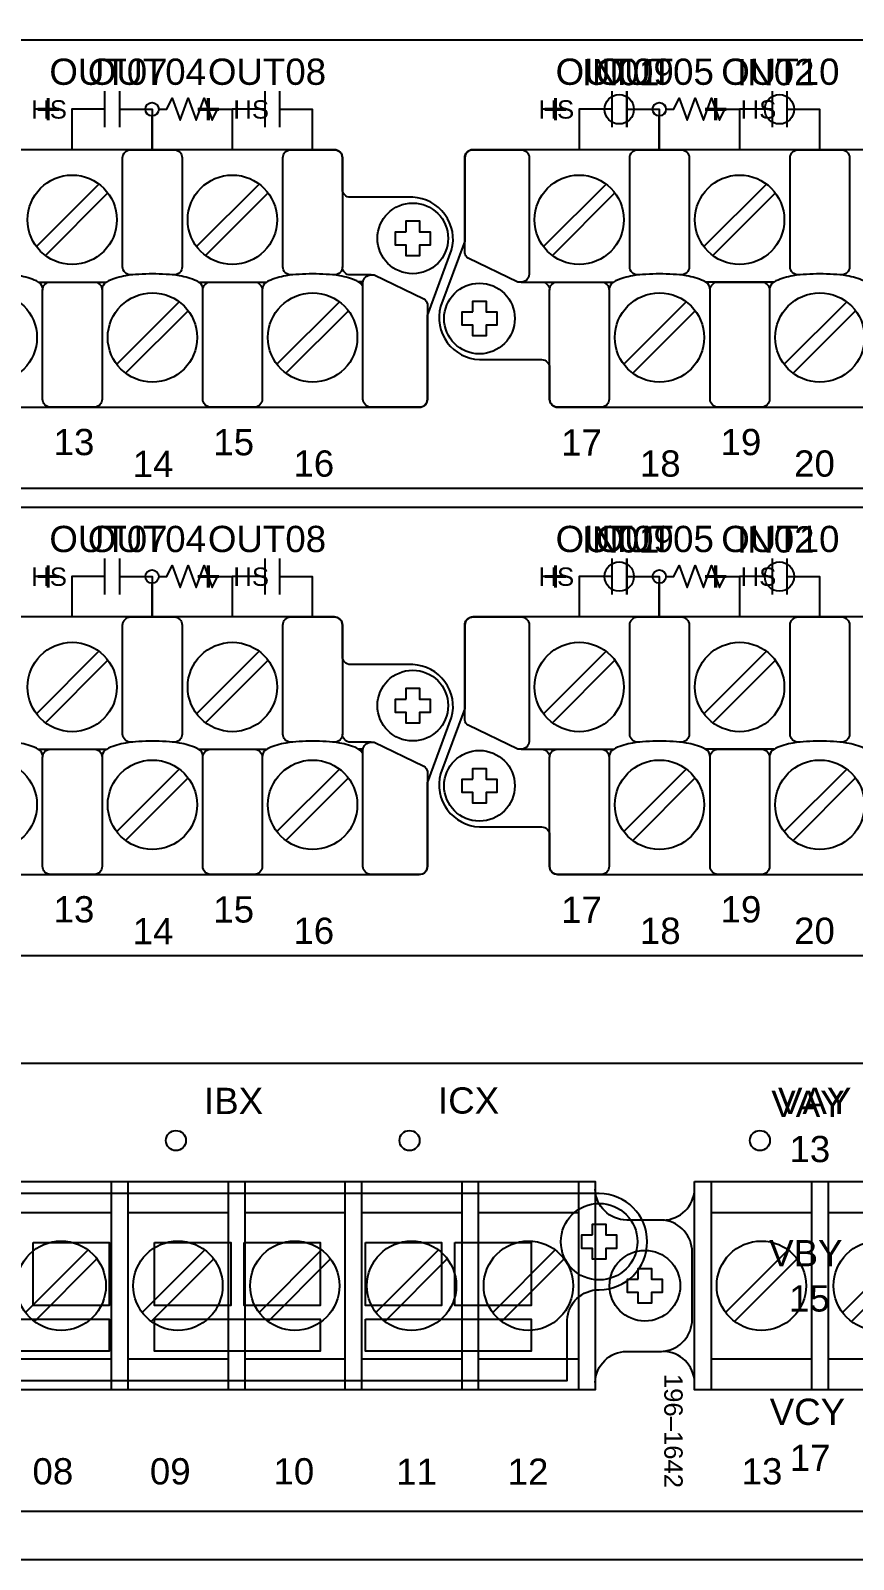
# Model space of a CAD drawing. Extents: x 1 to 47, y 1 to 34.6.
# Drawn here: x 31.32 to 34.4, y 5.1 to 10.82 of the extents above; entities that cross this region are included whole.
import ezdxf

# ---------------------------------------------------------------- set-up
doc = ezdxf.new("R2010")
doc.units = 0
doc.header["$MEASUREMENT"] = 0
for name, color, linetype in [('10_0______DWG_', 7, 'CONTINUOUS'), ('2_1__X__SCREW_TERMINAL_BLO', 7, 'CONTINUOUS'), ('2_2__2__CONNECTORIZED', 7, 'CONTINUOUS'), ('9_1__2___8__OPTOISOLATED_I', 7, 'CONTINUOUS'), ('9_2__7___8__OPTOISOLATED_I', 7, 'CONTINUOUS'), ('9_3__C___18__COMMON____6__', 7, 'CONTINUOUS'), ('9_4__D___18__COMMON____6__', 7, 'CONTINUOUS'), ('9_5__E___8__OPTOISOLATED_I', 7, 'CONTINUOUS'), ('9_6__4___18__COMMON____6__', 7, 'CONTINUOUS'), ('9_7__8___8__OPTOISOLATED_I', 7, 'CONTINUOUS')]:
    doc.layers.add(name, color=color, linetype=linetype)
doc.styles.add('ARIAL', font='arial.ttf')

msp = doc.modelspace()

# ---------------------------------------------------------------- linework, layer by layer
at = {"layer": '10_0______DWG_'}
for points in [[(44.25, 5.1847), (44.25, 14.8147, 0.414214), (44.16, 14.9047), (27.09, 14.9047, 0.414214), (27, 14.8147), (27, 5.1847, 0.381966), (27.08, 5.0953), (44.17, 5.0953, 0.381966)], [(27.2942, 10.7863), (43.9545, 10.7863, -0.468367), (44.0044, 10.7263), (44.0044, 9.1563, -0.414132), (43.9545, 9.1063), (27.2942, 9.1063, -0.414214), (27.2442, 9.1563), (27.2442, 10.7363, -0.414287)], [(27.7625, 9.5588), (27.7625, 9.4408, 0.414213), (27.7925, 9.4108), (32.7743, 9.4108, 0.414214), (32.8043, 9.4408), (32.8043, 9.7538), (32.8952, 9.9986, 0.480048), (32.7502, 10.1968), (32.516, 10.1968, -0.414214), (32.486, 10.2268), (32.486, 10.3449, 0.414212), (32.456, 10.3749), (32.456, 10.375), (27.4749, 10.375, 0.414215), (27.4449, 10.345), (27.445, 10.0321), (27.3541, 9.7874, 0.47859), (27.4991, 9.5888), (27.7325, 9.5888, -0.414214)], [(33.2624, 9.5588), (33.2624, 9.4408, 0.414213), (33.2924, 9.4108), (38.2743, 9.4108, 0.414214), (38.3043, 9.4408), (38.3043, 9.7538), (38.3952, 9.9986, 0.480048), (38.2501, 10.1968), (38.0159, 10.1968, -0.414214), (37.9859, 10.2268), (37.9859, 10.3449, 0.414212), (37.9559, 10.3749), (37.9559, 10.375), (32.9749, 10.375, 0.414215), (32.9449, 10.345), (32.945, 10.0321), (32.854, 9.7874, 0.47859), (32.9991, 9.5888), (33.2324, 9.5888, -0.414214)], [(32.9715, 10.3748), (33.1559, 10.375, -0.414214), (33.1859, 10.345), (33.1859, 9.9079, -0.390527), (33.1559, 9.8796), (33.1436, 9.8796), (32.9577, 9.9693, -0.241986), (32.9449, 9.9892), (32.9449, 10.345, -0.422157)], [(32.7776, 9.4109), (32.5933, 9.4107, -0.414214), (32.5633, 9.4407), (32.5633, 9.8778, -0.390527), (32.5933, 9.9061), (32.6055, 9.9061), (32.7914, 9.8164, -0.241514), (32.8043, 9.7965), (32.8043, 9.4407, -0.422157)], [(31.3932, 9.8796), (31.5561, 9.8796, -0.414214), (31.5861, 9.8496), (31.5861, 9.4408, -0.414214), (31.5561, 9.4108), (31.3932, 9.4108, -0.414214), (31.3632, 9.4408), (31.3632, 9.8496, -0.414214)], [(31.9932, 9.8796), (32.1561, 9.8796, -0.414214), (32.1861, 9.8496), (32.1861, 9.4408, -0.414214), (32.1561, 9.4108), (31.9932, 9.4108, -0.414214), (31.9632, 9.4408), (31.9632, 9.8496, -0.414214)], [(33.2924, 9.8796), (33.4553, 9.8796, -0.414214), (33.4853, 9.8496), (33.4853, 9.4408, -0.414214), (33.4553, 9.4108), (33.2924, 9.4108, -0.414214), (33.2624, 9.4408), (33.2624, 9.8496, -0.414214)], [(33.8932, 9.8796), (34.0561, 9.8796, -0.414214), (34.0861, 9.8496), (34.0861, 9.4408, -0.414214), (34.0561, 9.4108), (33.8932, 9.4108, -0.414214), (33.8632, 9.4408), (33.8632, 9.8496, -0.414214)], [(27.2942, 9.0363), (43.9545, 9.0363, -0.468367), (44.0044, 8.9763), (44.0044, 7.4063, -0.414132), (43.9545, 7.3563), (27.2942, 7.3563, -0.414214), (27.2442, 7.4063), (27.2442, 8.9863, -0.414287)], [(27.7625, 7.8088), (27.7625, 7.6908, 0.414213), (27.7925, 7.6608), (32.7743, 7.6608, 0.414214), (32.8043, 7.6908), (32.8043, 8.0038), (32.8952, 8.2486, 0.480048), (32.7502, 8.4468), (32.516, 8.4468, -0.414214), (32.486, 8.4768), (32.486, 8.5949, 0.414212), (32.456, 8.6249), (32.456, 8.625), (27.4749, 8.625, 0.414215), (27.4449, 8.595), (27.445, 8.2821), (27.3541, 8.0374, 0.47859), (27.4991, 7.8388), (27.7325, 7.8388, -0.414214)], [(33.2624, 7.8088), (33.2624, 7.6908, 0.414213), (33.2924, 7.6608), (38.2743, 7.6608, 0.414214), (38.3043, 7.6908), (38.3043, 8.0038), (38.3952, 8.2486, 0.480048), (38.2501, 8.4468), (38.0159, 8.4468, -0.414214), (37.9859, 8.4768), (37.9859, 8.5949, 0.414212), (37.9559, 8.6249), (37.9559, 8.625), (32.9749, 8.625, 0.414215), (32.9449, 8.595), (32.945, 8.2821), (32.854, 8.0374, 0.47859), (32.9991, 7.8388), (33.2324, 7.8388, -0.414214)], [(32.9715, 8.6248), (33.1559, 8.625, -0.414214), (33.1859, 8.595), (33.1859, 8.1579, -0.390527), (33.1559, 8.1296), (33.1436, 8.1296), (32.9577, 8.2193, -0.241986), (32.9449, 8.2392), (32.9449, 8.595, -0.422157)], [(32.7776, 7.6609), (32.5933, 7.6607, -0.414214), (32.5633, 7.6907), (32.5633, 8.1278, -0.390527), (32.5933, 8.1561), (32.6055, 8.1561), (32.7914, 8.0664, -0.241514), (32.8043, 8.0465), (32.8043, 7.6907, -0.422157)], [(31.3932, 8.1296), (31.5561, 8.1296, -0.414214), (31.5861, 8.0996), (31.5861, 7.6908, -0.414214), (31.5561, 7.6608), (31.3932, 7.6608, -0.414214), (31.3632, 7.6908), (31.3632, 8.0996, -0.414214)], [(31.9932, 8.1296), (32.1561, 8.1296, -0.414214), (32.1861, 8.0996), (32.1861, 7.6908, -0.414214), (32.1561, 7.6608), (31.9932, 7.6608, -0.414214), (31.9632, 7.6908), (31.9632, 8.0996, -0.414214)], [(33.2924, 8.1296), (33.4553, 8.1296, -0.414214), (33.4853, 8.0996), (33.4853, 7.6908, -0.414214), (33.4553, 7.6608), (33.2924, 7.6608, -0.414214), (33.2624, 7.6908), (33.2624, 8.0996, -0.414214)], [(33.8932, 8.1296), (34.0561, 8.1296, -0.414214), (34.0861, 8.0996), (34.0861, 7.6908, -0.414214), (34.0561, 7.6608), (33.8932, 7.6608, -0.414214), (33.8632, 7.6908), (33.8632, 8.0996, -0.414214)]]:
    msp.add_lwpolyline(points, format="xyb", close=True, dxfattribs=at)
for points in [[(31.701, 9.9062), (31.6931, 9.9062, -0.414214), (31.6631, 9.9362), (31.6631, 10.345, -0.414214), (31.6931, 10.375), (31.8559, 10.375, -0.414214), (31.8859, 10.345), (31.8859, 9.9362, -0.414214), (31.8559, 9.9062), (31.8491, 9.9062)], [(32.301, 9.9062), (32.2931, 9.9062, -0.414214), (32.2631, 9.9362), (32.2631, 10.345, -0.414214), (32.2931, 10.375), (32.456, 10.375, -0.414214), (32.486, 10.345), (32.486, 9.9362, -0.414214), (32.456, 9.9062), (32.4491, 9.9062)], [(33.6002, 9.9062), (33.5923, 9.9062, -0.414214), (33.5623, 9.9362), (33.5623, 10.345, -0.414214), (33.5923, 10.375), (33.7551, 10.375, -0.414214), (33.7851, 10.345), (33.7851, 9.9362, -0.414214), (33.7551, 9.9062), (33.7483, 9.9062)], [(34.2009, 9.9062), (34.1931, 9.9062, -0.414214), (34.1631, 9.9362), (34.1631, 10.345, -0.414214), (34.1931, 10.375), (34.3559, 10.375, -0.414214), (34.3859, 10.345), (34.3859, 9.9362, -0.414214), (34.3559, 9.9062), (34.3491, 9.9062)], [(31.364, 9.8496, 0.191033), (31.3555, 9.8735, 0.081668), (31.3399, 9.8836, 0.0591), (31.2761, 9.903, 0.034646), (31.1746, 9.91, 0.03436), (31.0739, 9.903, 0.0591), (31.0102, 9.8836, 0.081668), (30.9946, 9.8735, 0.191033), (30.9861, 9.8496)], [(31.964, 9.8496, 0.191033), (31.9555, 9.8735, 0.081668), (31.9399, 9.8836, 0.0591), (31.8762, 9.903, 0.034646), (31.7746, 9.91, 0.03436), (31.6739, 9.903, 0.0591), (31.6102, 9.8836, 0.081668), (31.5946, 9.8735, 0.191033), (31.5861, 9.8496)], [(32.5633, 9.858, 0.127742), (32.5555, 9.8735, 0.081668), (32.5399, 9.8836, 0.0591), (32.4762, 9.903, 0.034646), (32.3747, 9.91, 0.03436), (32.274, 9.903, 0.0591), (32.2103, 9.8836, 0.081668), (32.1946, 9.8735, 0.191033), (32.1861, 9.8496)], [(32.5933, 9.9061), (32.516, 9.906, -0.414214), (32.486, 9.936)], [(33.8632, 9.8496, 0.191033), (33.8547, 9.8735, 0.081668), (33.8391, 9.8836, 0.0591), (33.7754, 9.903, 0.034646), (33.6738, 9.91, 0.03436), (33.5731, 9.903, 0.0591), (33.5094, 9.8836, 0.081668), (33.4938, 9.8735, 0.191033), (33.4853, 9.8496)], [(34.464, 9.8496, 0.191033), (34.4555, 9.8735, 0.081668), (34.4398, 9.8836, 0.0591), (34.3761, 9.903, 0.034646), (34.2746, 9.91, 0.03436), (34.1739, 9.903, 0.0591), (34.1102, 9.8836, 0.081668), (34.0946, 9.8735, 0.191033), (34.0861, 9.8496)], [(33.1559, 9.8796), (33.2324, 9.8796, -0.414214), (33.2624, 9.8496)], [(31.701, 8.1562), (31.6931, 8.1562, -0.414214), (31.6631, 8.1862), (31.6631, 8.595, -0.414214), (31.6931, 8.625), (31.8559, 8.625, -0.414214), (31.8859, 8.595), (31.8859, 8.1862, -0.414214), (31.8559, 8.1562), (31.8491, 8.1562)], [(32.301, 8.1562), (32.2931, 8.1562, -0.414214), (32.2631, 8.1862), (32.2631, 8.595, -0.414214), (32.2931, 8.625), (32.456, 8.625, -0.414214), (32.486, 8.595), (32.486, 8.1862, -0.414214), (32.456, 8.1562), (32.4491, 8.1562)], [(33.6002, 8.1562), (33.5923, 8.1562, -0.414214), (33.5623, 8.1862), (33.5623, 8.595, -0.414214), (33.5923, 8.625), (33.7551, 8.625, -0.414214), (33.7851, 8.595), (33.7851, 8.1862, -0.414214), (33.7551, 8.1562), (33.7483, 8.1562)], [(34.2009, 8.1562), (34.1931, 8.1562, -0.414214), (34.1631, 8.1862), (34.1631, 8.595, -0.414214), (34.1931, 8.625), (34.3559, 8.625, -0.414214), (34.3859, 8.595), (34.3859, 8.1862, -0.414214), (34.3559, 8.1562), (34.3491, 8.1562)], [(31.364, 8.0996, 0.191033), (31.3555, 8.1234, 0.081668), (31.3399, 8.1336, 0.0591), (31.2761, 8.153, 0.034646), (31.1746, 8.16, 0.03436), (31.0739, 8.153, 0.0591), (31.0102, 8.1336, 0.081668), (30.9946, 8.1234, 0.191033), (30.9861, 8.0996)], [(31.964, 8.0996, 0.191033), (31.9555, 8.1234, 0.081668), (31.9399, 8.1336, 0.0591), (31.8762, 8.153, 0.034646), (31.7746, 8.16, 0.03436), (31.6739, 8.153, 0.0591), (31.6102, 8.1336, 0.081668), (31.5946, 8.1234, 0.191033), (31.5861, 8.0996)], [(32.5633, 8.108, 0.127742), (32.5555, 8.1234, 0.081668), (32.5399, 8.1336, 0.0591), (32.4762, 8.153, 0.034646), (32.3747, 8.16, 0.03436), (32.274, 8.153, 0.0591), (32.2103, 8.1336, 0.081668), (32.1946, 8.1234, 0.191033), (32.1861, 8.0996)], [(32.5933, 8.1561), (32.516, 8.156, -0.414214), (32.486, 8.186)], [(33.8632, 8.0996, 0.191033), (33.8547, 8.1234, 0.081668), (33.8391, 8.1336, 0.0591), (33.7754, 8.153, 0.034646), (33.6738, 8.16, 0.03436), (33.5731, 8.153, 0.0591), (33.5094, 8.1336, 0.081668), (33.4938, 8.1234, 0.191033), (33.4853, 8.0996)], [(34.464, 8.0996, 0.191033), (34.4555, 8.1234, 0.081668), (34.4398, 8.1336, 0.0591), (34.3761, 8.153, 0.034646), (34.2746, 8.16, 0.03436), (34.1739, 8.153, 0.0591), (34.1102, 8.1336, 0.081668), (34.0946, 8.1234, 0.191033), (34.0861, 8.0996)], [(33.1559, 8.1296), (33.2324, 8.1296, -0.414214), (33.2624, 8.0996)], [(40.0055, 5.7275), (40.0055, 5.3244, -0.414214), (39.9555, 5.2745), (27.2942, 5.2745, -0.414214), (27.2442, 5.3244), (27.2442, 6.9045, -0.414214), (27.2942, 6.9545), (39.9555, 6.9545, -0.414214), (40.0055, 6.9045), (40.0055, 5.9326)]]:
    msp.add_lwpolyline(points, format="xyb", dxfattribs=at)
for points in [[(31.5744, 10.2466), (31.3402, 10.0124)], [(31.6078, 10.2132), (31.3736, 9.979)], [(32.1744, 10.2466), (31.9402, 10.0124)], [(32.2078, 10.2132), (31.9736, 9.979)], [(33.4736, 10.2466), (33.2394, 10.0124)], [(33.507, 10.2132), (33.2728, 9.979)], [(34.0743, 10.2466), (33.8402, 10.0124)], [(34.1078, 10.2132), (33.8736, 9.979)], [(31.3475, 9.8796), (31.6026, 9.8796)], [(31.9475, 9.8796), (32.2026, 9.8796)], [(32.5635, 9.8802), (32.5464, 9.8802)], [(33.2324, 9.8796), (33.5018, 9.8796)], [(34.1026, 9.8796), (33.8467, 9.8796)], [(31.875, 9.8056), (31.6408, 9.5714)], [(32.475, 9.8056), (32.2409, 9.5714)], [(33.7742, 9.8056), (33.54, 9.5714)], [(34.375, 9.8056), (34.1408, 9.5714)], [(31.9084, 9.7722), (31.6743, 9.538)], [(32.5084, 9.7722), (32.2743, 9.538)], [(33.8076, 9.7722), (33.5735, 9.538)], [(34.4084, 9.7722), (34.1742, 9.538)], [(31.5744, 8.4966), (31.3402, 8.2624)], [(32.1744, 8.4966), (31.9402, 8.2624)], [(33.4736, 8.4966), (33.2394, 8.2624)], [(34.0743, 8.4966), (33.8402, 8.2624)], [(31.6078, 8.4632), (31.3736, 8.229)], [(32.2078, 8.4632), (31.9736, 8.229)], [(33.507, 8.4632), (33.2728, 8.229)], [(34.1078, 8.4632), (33.8736, 8.229)], [(31.3475, 8.1296), (31.6026, 8.1296)], [(31.9475, 8.1296), (32.2026, 8.1296)], [(32.5635, 8.1302), (32.5464, 8.1302)], [(33.2324, 8.1296), (33.5018, 8.1296)], [(34.1026, 8.1296), (33.8467, 8.1296)], [(31.875, 8.0556), (31.6408, 7.8214)], [(31.9084, 8.0222), (31.6743, 7.788)], [(32.475, 8.0556), (32.2409, 7.8214)], [(32.5084, 8.0222), (32.2743, 7.788)], [(33.7742, 8.0556), (33.54, 7.8214)], [(33.8076, 8.0222), (33.5735, 7.788)], [(34.375, 8.0556), (34.1408, 7.8214)], [(34.4084, 8.0222), (34.1742, 7.788)]]:
    msp.add_lwpolyline(points, dxfattribs=at)
for points in [[(32.7247, 10.0678), (32.7247, 10.1082), (32.7747, 10.1082), (32.7747, 10.0678), (32.8148, 10.0678), (32.8148, 10.0179), (32.7747, 10.0179), (32.7747, 9.9779), (32.7247, 9.9779), (32.7247, 10.0179), (32.6846, 10.0179), (32.6846, 10.0678)], [(32.9745, 9.7677), (32.9745, 9.808), (33.0244, 9.808), (33.0244, 9.7677), (33.0646, 9.7677), (33.0646, 9.7178), (33.0244, 9.7178), (33.0244, 9.6778), (32.9745, 9.6778), (32.9745, 9.7178), (32.9343, 9.7178), (32.9343, 9.7677)], [(32.7247, 8.3178), (32.7247, 8.3582), (32.7747, 8.3582), (32.7747, 8.3178), (32.8148, 8.3178), (32.8148, 8.2679), (32.7747, 8.2679), (32.7747, 8.2279), (32.7247, 8.2279), (32.7247, 8.2679), (32.6846, 8.2679), (32.6846, 8.3178)], [(32.9745, 8.0177), (32.9745, 8.058), (33.0244, 8.058), (33.0244, 8.0177), (33.0646, 8.0177), (33.0646, 7.9678), (33.0244, 7.9678), (33.0244, 7.9278), (32.9745, 7.9278), (32.9745, 7.9678), (32.9343, 7.9678), (32.9343, 8.0177)]]:
    msp.add_lwpolyline(points, close=True, dxfattribs=at)
for centre, radius in [((31.474, 10.1128), 0.1673), ((32.074, 10.1128), 0.1673), ((33.3732, 10.1128), 0.1673), ((33.974, 10.1128), 0.1673), ((32.7497, 10.0431), 0.1324), ((32.9995, 9.7429), 0.1324), ((31.1746, 9.6718), 0.1673), ((31.7746, 9.6718), 0.1673), ((32.3747, 9.6718), 0.1673), ((33.6738, 9.6718), 0.1673), ((34.2746, 9.6718), 0.1673), ((31.474, 8.3628), 0.1673), ((32.074, 8.3628), 0.1673), ((33.3732, 8.3628), 0.1673), ((33.974, 8.3628), 0.1673), ((32.7497, 8.2931), 0.1324), ((31.1746, 7.9218), 0.1673), ((31.7746, 7.9218), 0.1673), ((32.3747, 7.9218), 0.1673), ((32.9995, 7.9929), 0.1324), ((33.6738, 7.9218), 0.1673), ((34.2746, 7.9218), 0.1673), ((31.8627, 6.6642), 0.0375), ((32.7377, 6.6642), 0.0375)]:
    msp.add_circle(centre, radius, dxfattribs=at)
at = {"layer": '2_1__X__SCREW_TERMINAL_BLO'}
for points in [[(30.7453, 6.5103), (33.4329, 6.5103), (33.4329, 5.7303), (30.7453, 5.7303)], [(33.8054, 6.5103), (36.493, 6.5103), (36.493, 5.7303), (33.8054, 5.7303)], [(33.5943, 6.1451), (33.5943, 6.1854), (33.6442, 6.1854), (33.6442, 6.1451), (33.6843, 6.1451), (33.6843, 6.0951), (33.6442, 6.0951), (33.6442, 6.0552), (33.5943, 6.0552), (33.5943, 6.0951), (33.5541, 6.0951), (33.5541, 6.1451)]]:
    msp.add_lwpolyline(points, close=True, dxfattribs=at)
for points in [[(31.6204, 6.5103), (31.6204, 5.7303)], [(31.6829, 6.5103), (31.6829, 5.7303)], [(32.0579, 6.5103), (32.0579, 5.7303)], [(32.1204, 6.5103), (32.1204, 5.7303)], [(32.4954, 6.5103), (32.4954, 5.7303)], [(32.558, 6.5103), (32.558, 5.7303)], [(32.933, 6.5103), (32.933, 5.7303)], [(32.9953, 6.5103), (32.9953, 5.7303)], [(33.3703, 6.5103), (33.3703, 5.7303)], [(33.868, 6.5103), (33.868, 5.7303)], [(34.243, 6.5103), (34.243, 5.7303)], [(34.3055, 6.5103), (34.3055, 5.7303)], [(31.2454, 6.3952), (31.6204, 6.3952)], [(31.6829, 6.3952), (32.0579, 6.3952)], [(32.1204, 6.3952), (32.4954, 6.3952)], [(32.558, 6.3952), (32.933, 6.3952)], [(32.9953, 6.3952), (33.3703, 6.3952)], [(33.868, 6.3952), (34.243, 6.3952)], [(34.3055, 6.3952), (34.6805, 6.3952)], [(31.5333, 6.2543), (31.2992, 6.0201)], [(31.9707, 6.2543), (31.7365, 6.0201)], [(32.4082, 6.2543), (32.1741, 6.0201)], [(32.8458, 6.2543), (32.6116, 6.0201)], [(33.2833, 6.2543), (33.0491, 6.0201)], [(34.1559, 6.2543), (33.9217, 6.0201)], [(34.5934, 6.2543), (34.3593, 6.0201)], [(31.5668, 6.2208), (31.3326, 5.9867)], [(32.0041, 6.2208), (31.7699, 5.9867)], [(32.4416, 6.2208), (32.2075, 5.9867)], [(32.8792, 6.2208), (32.645, 5.9867)], [(33.3167, 6.2208), (33.0825, 5.9867)], [(34.1893, 6.2208), (33.9552, 5.9867)], [(34.6269, 6.2208), (34.3927, 5.9867)], [(31.6204, 5.8454), (31.2454, 5.8454)], [(32.0579, 5.8454), (31.6829, 5.8454)], [(32.4954, 5.8454), (32.1204, 5.8454)], [(32.933, 5.8454), (32.558, 5.8454)], [(33.3703, 5.8454), (32.9953, 5.8454)], [(34.243, 5.8454), (33.868, 5.8454)], [(34.6805, 5.8454), (34.3055, 5.8454)]]:
    msp.add_lwpolyline(points, dxfattribs=at)
for points in [[(33.4331, 5.7584, -0.403969), (33.551, 5.8743), (33.6812, 5.8743, 0.374201), (33.7958, 5.9831), (33.7958, 6.2575, 0.374201), (33.6812, 6.3663), (33.551, 6.3663, -0.403969), (33.4331, 6.4822)], [(33.6874, 6.3663, 0.403969), (33.8054, 6.4822)], [(33.8054, 5.7584, 0.403969), (33.6874, 5.8743)]]:
    msp.add_lwpolyline(points, format="xyb", dxfattribs=at)
for centre, radius in [((34.0502, 6.6642), 0.0375), ((31.433, 6.1205), 0.1673), ((31.8703, 6.1205), 0.1673), ((32.3079, 6.1205), 0.1673), ((32.7454, 6.1205), 0.1673), ((33.1829, 6.1205), 0.1673), ((33.6192, 6.1203), 0.1324), ((34.0555, 6.1205), 0.1673), ((34.4931, 6.1205), 0.1673)]:
    msp.add_circle(centre, radius, dxfattribs=at)
at = {"layer": '2_2__2__CONNECTORIZED'}
msp.add_lwpolyline([(30.738, 6.1253, 1), (30.738, 5.7653), (33.328, 5.7651), (33.328, 5.9914, -0.405199), (33.4479, 6.1053, 0.999995), (33.4479, 6.4654), (30.858, 6.4652), (30.858, 6.2392, -0.399232)], format="xyb", close=True, dxfattribs=at)
for points in [[(33.4229, 6.3105), (33.4229, 6.3504), (33.4729, 6.3504), (33.4729, 6.3105), (33.513, 6.3105), (33.513, 6.2602), (33.4729, 6.2602), (33.4729, 6.2202), (33.4229, 6.2202), (33.4229, 6.2602), (33.3828, 6.2602), (33.3828, 6.3105), (33.4229, 6.3105)], [(31.3279, 6.2818), (31.6129, 6.2818), (31.6129, 6.0468), (31.3279, 6.0468)], [(31.7829, 6.2818), (32.0679, 6.2818), (32.0679, 6.0468), (31.7829, 6.0468)], [(32.1179, 6.2818), (32.4029, 6.2818), (32.4029, 6.0468), (32.1179, 6.0468)], [(32.5729, 6.2818), (32.8579, 6.2818), (32.8579, 6.0468), (32.5729, 6.0468)], [(32.9079, 6.2818), (33.1929, 6.2818), (33.1929, 6.0468), (32.9079, 6.0468)], [(30.9929, 5.9952), (31.6129, 5.9952), (31.6129, 5.8752), (30.9929, 5.8752)], [(31.7829, 5.9952), (32.4029, 5.9952), (32.4029, 5.8752), (31.7829, 5.8752)], [(32.5729, 5.9952), (33.1929, 5.9952), (33.1929, 5.8752), (32.5729, 5.8752)]]:
    msp.add_lwpolyline(points, close=True, dxfattribs=at)
msp.add_circle((33.4479, 6.2853), 0.1433, dxfattribs=at)
at = {"layer": '9_1__2___8__OPTOISOLATED_I'}
for points in [[(31.5953, 10.594), (31.5953, 10.459)], [(31.651, 10.594), (31.651, 10.459)], [(32.1953, 10.594), (32.1953, 10.459)], [(32.251, 10.594), (32.251, 10.459)], [(33.4953, 10.594), (33.4953, 10.459)], [(33.551, 10.594), (33.551, 10.459)], [(34.0953, 10.594), (34.0953, 10.459)], [(34.151, 10.594), (34.151, 10.459)], [(31.5953, 10.5265), (31.4732, 10.5265), (31.4732, 10.3753)], [(31.651, 10.5265), (31.7732, 10.5265), (31.7732, 10.3753)], [(32.1953, 10.5265), (32.0732, 10.5265), (32.0732, 10.3753)], [(32.251, 10.5265), (32.3732, 10.5265), (32.3732, 10.3753)], [(33.4953, 10.5265), (33.3732, 10.5265), (33.3732, 10.3753)], [(33.551, 10.5265), (33.6732, 10.5265), (33.6732, 10.3753)], [(34.0953, 10.5265), (33.9732, 10.5265), (33.9732, 10.3753)], [(34.151, 10.5265), (34.2732, 10.5265), (34.2732, 10.3753)], [(31.5953, 8.844), (31.5953, 8.709)], [(31.651, 8.844), (31.651, 8.709)], [(32.1953, 8.844), (32.1953, 8.709)], [(32.251, 8.844), (32.251, 8.709)], [(33.4953, 8.844), (33.4953, 8.709)], [(33.551, 8.844), (33.551, 8.709)], [(34.0953, 8.844), (34.0953, 8.709)], [(34.151, 8.844), (34.151, 8.709)], [(31.5953, 8.7765), (31.4732, 8.7765), (31.4732, 8.6253)], [(31.651, 8.7765), (31.7732, 8.7765), (31.7732, 8.6253)], [(32.1953, 8.7765), (32.0732, 8.7765), (32.0732, 8.6253)], [(32.251, 8.7765), (32.3732, 8.7765), (32.3732, 8.6253)], [(33.4953, 8.7765), (33.3732, 8.7765), (33.3732, 8.6253)], [(33.551, 8.7765), (33.6732, 8.7765), (33.6732, 8.6253)], [(34.0953, 8.7765), (33.9732, 8.7765), (33.9732, 8.6253)], [(34.151, 8.7765), (34.2732, 8.7765), (34.2732, 8.6253)]]:
    msp.add_lwpolyline(points, dxfattribs=at)
at = {"layer": '9_2__7___8__OPTOISOLATED_I'}
for points in [[(31.5953, 10.594), (31.5953, 10.459)], [(31.6509, 10.594), (31.6509, 10.459)], [(32.1953, 10.594), (32.1953, 10.459)], [(32.2509, 10.594), (32.2509, 10.459)], [(33.4953, 10.594), (33.4953, 10.459)], [(33.5509, 10.594), (33.5509, 10.459)], [(34.0953, 10.594), (34.0953, 10.459)], [(34.1509, 10.594), (34.1509, 10.459)], [(31.5953, 10.5265), (31.4731, 10.5265), (31.4731, 10.3753)], [(31.6509, 10.5265), (31.7731, 10.5265), (31.7731, 10.3753)], [(32.1953, 10.5265), (32.0731, 10.5265), (32.0731, 10.3753)], [(32.2509, 10.5265), (32.3731, 10.5265), (32.3731, 10.3753)], [(33.4953, 10.5265), (33.3731, 10.5265), (33.3731, 10.3753)], [(33.5509, 10.5265), (33.6731, 10.5265), (33.6731, 10.3753)], [(34.0953, 10.5265), (33.9731, 10.5265), (33.9731, 10.3753)], [(34.1509, 10.5265), (34.2731, 10.5265), (34.2731, 10.3753)], [(31.5953, 8.844), (31.5953, 8.709)], [(31.6509, 8.844), (31.6509, 8.709)], [(32.1953, 8.844), (32.1953, 8.709)], [(32.2509, 8.844), (32.2509, 8.709)], [(33.4953, 8.844), (33.4953, 8.709)], [(33.5509, 8.844), (33.5509, 8.709)], [(34.0953, 8.844), (34.0953, 8.709)], [(34.1509, 8.844), (34.1509, 8.709)], [(31.5953, 8.7765), (31.4731, 8.7765), (31.4731, 8.6253)], [(31.6509, 8.7765), (31.7731, 8.7765), (31.7731, 8.6253)], [(32.1953, 8.7765), (32.0731, 8.7765), (32.0731, 8.6253)], [(32.2509, 8.7765), (32.3731, 8.7765), (32.3731, 8.6253)], [(33.4953, 8.7765), (33.3731, 8.7765), (33.3731, 8.6253)], [(33.5509, 8.7765), (33.6731, 8.7765), (33.6731, 8.6253)], [(34.0953, 8.7765), (33.9731, 8.7765), (33.9731, 8.6253)], [(34.1509, 8.7765), (34.2731, 8.7765), (34.2731, 8.6253)]]:
    msp.add_lwpolyline(points, dxfattribs=at)
at = {"layer": '9_3__C___18__COMMON____6__'}
for points in [[(31.5953, 10.594), (31.5953, 10.459)], [(31.6509, 10.594), (31.6509, 10.459)], [(32.1953, 10.594), (32.1953, 10.459)], [(32.2509, 10.594), (32.2509, 10.459)], [(31.5953, 10.5265), (31.4731, 10.5265), (31.4731, 10.3753)], [(31.6509, 10.5265), (31.7731, 10.5265), (31.7731, 10.3753)], [(32.1953, 10.5265), (32.0731, 10.5265), (32.0731, 10.3753)], [(32.2509, 10.5265), (32.3731, 10.5265), (32.3731, 10.3753)], [(33.4681, 10.5265), (33.3731, 10.5265), (33.3731, 10.3753)], [(33.5781, 10.5265), (33.6731, 10.5265), (33.6731, 10.3753)], [(34.0681, 10.5265), (33.9731, 10.5265), (33.9731, 10.3753)], [(34.1781, 10.5265), (34.2731, 10.5265), (34.2731, 10.3753)], [(31.5953, 8.844), (31.5953, 8.709)], [(31.6509, 8.844), (31.6509, 8.709)], [(32.1953, 8.844), (32.1953, 8.709)], [(32.2509, 8.844), (32.2509, 8.709)], [(31.5953, 8.7765), (31.4731, 8.7765), (31.4731, 8.6253)], [(31.6509, 8.7765), (31.7731, 8.7765), (31.7731, 8.6253)], [(32.1953, 8.7765), (32.0731, 8.7765), (32.0731, 8.6253)], [(32.2509, 8.7765), (32.3731, 8.7765), (32.3731, 8.6253)], [(33.4681, 8.7765), (33.3731, 8.7765), (33.3731, 8.6253)], [(33.5781, 8.7765), (33.6731, 8.7765), (33.6731, 8.6253)], [(34.0681, 8.7765), (33.9731, 8.7765), (33.9731, 8.6253)], [(34.1781, 8.7765), (34.2731, 8.7765), (34.2731, 8.6253)]]:
    msp.add_lwpolyline(points, dxfattribs=at)
for centre in [(33.5231, 10.5265), (34.1231, 10.5265), (33.5231, 8.7765), (34.1231, 8.7765)]:
    msp.add_circle(centre, 0.055, dxfattribs=at)
at = {"layer": '9_4__D___18__COMMON____6__'}
for points in [[(31.5953, 10.594), (31.5953, 10.459)], [(31.6509, 10.594), (31.6509, 10.459)], [(32.1953, 10.594), (32.1953, 10.459)], [(32.2509, 10.594), (32.2509, 10.459)], [(31.5953, 10.5265), (31.4731, 10.5265), (31.4731, 10.3753)], [(31.6509, 10.5265), (31.7731, 10.5265), (31.7731, 10.3753)], [(32.1953, 10.5265), (32.0731, 10.5265), (32.0731, 10.3753)], [(32.2509, 10.5265), (32.3731, 10.5265), (32.3731, 10.3753)], [(33.4681, 10.5265), (33.3731, 10.5265), (33.3731, 10.3753)], [(33.5781, 10.5265), (33.6731, 10.5265), (33.6731, 10.3753)], [(34.0681, 10.5265), (33.9731, 10.5265), (33.9731, 10.3753)], [(34.1781, 10.5265), (34.2731, 10.5265), (34.2731, 10.3753)], [(31.5953, 8.844), (31.5953, 8.709)], [(31.6509, 8.844), (31.6509, 8.709)], [(32.1953, 8.844), (32.1953, 8.709)], [(32.2509, 8.844), (32.2509, 8.709)], [(31.5953, 8.7765), (31.4731, 8.7765), (31.4731, 8.6253)], [(31.6509, 8.7765), (31.7731, 8.7765), (31.7731, 8.6253)], [(32.1953, 8.7765), (32.0731, 8.7765), (32.0731, 8.6253)], [(32.2509, 8.7765), (32.3731, 8.7765), (32.3731, 8.6253)], [(33.4681, 8.7765), (33.3731, 8.7765), (33.3731, 8.6253)], [(33.5781, 8.7765), (33.6731, 8.7765), (33.6731, 8.6253)], [(34.0681, 8.7765), (33.9731, 8.7765), (33.9731, 8.6253)], [(34.1781, 8.7765), (34.2731, 8.7765), (34.2731, 8.6253)]]:
    msp.add_lwpolyline(points, dxfattribs=at)
for centre in [(33.5231, 10.5265), (34.1231, 10.5265), (33.5231, 8.7765), (34.1231, 8.7765)]:
    msp.add_circle(centre, 0.055, dxfattribs=at)
at = {"layer": '9_5__E___8__OPTOISOLATED_I'}
for points in [[(31.5953, 10.5865), (31.5953, 10.4665)], [(31.6509, 10.5865), (31.6509, 10.4665)], [(31.7981, 10.5265), (31.828, 10.5265), (31.848, 10.5677), (31.8781, 10.4852), (31.9081, 10.5677), (31.9381, 10.4852), (31.9681, 10.5677), (31.9981, 10.4852), (32.0181, 10.5265), (32.0731, 10.5265), (32.0731, 10.3753)], [(33.4953, 10.5865), (33.4953, 10.4665)], [(33.5509, 10.5865), (33.5509, 10.4665)], [(33.6981, 10.5265), (33.7281, 10.5265), (33.7481, 10.5677), (33.7781, 10.4852), (33.8081, 10.5677), (33.8381, 10.4852), (33.8681, 10.5677), (33.8981, 10.4852), (33.9182, 10.5265), (33.9731, 10.5265), (33.9731, 10.3753)], [(31.5953, 10.5265), (31.4731, 10.5265), (31.4731, 10.3753)], [(31.6509, 10.5265), (31.7481, 10.5265)], [(31.7731, 10.3753), (31.7731, 10.5015)], [(33.4953, 10.5265), (33.3731, 10.5265), (33.3731, 10.3753)], [(33.5509, 10.5265), (33.6481, 10.5265)], [(33.6731, 10.3753), (33.6731, 10.5015)], [(31.5953, 8.8365), (31.5953, 8.7165)], [(31.6509, 8.8365), (31.6509, 8.7165)], [(33.4953, 8.8365), (33.4953, 8.7165)], [(33.5509, 8.8365), (33.5509, 8.7165)], [(31.5953, 8.7765), (31.4731, 8.7765), (31.4731, 8.6253)], [(31.6509, 8.7765), (31.7481, 8.7765)], [(31.7981, 8.7765), (31.828, 8.7765), (31.848, 8.8177), (31.8781, 8.7352), (31.9081, 8.8177), (31.9381, 8.7352), (31.9681, 8.8177), (31.9981, 8.7352), (32.0181, 8.7765), (32.0731, 8.7765), (32.0731, 8.6253)], [(33.4953, 8.7765), (33.3731, 8.7765), (33.3731, 8.6253)], [(33.5509, 8.7765), (33.6481, 8.7765)], [(33.6981, 8.7765), (33.7281, 8.7765), (33.7481, 8.8177), (33.7781, 8.7352), (33.8081, 8.8177), (33.8381, 8.7352), (33.8681, 8.8177), (33.8981, 8.7352), (33.9182, 8.7765), (33.9731, 8.7765), (33.9731, 8.6253)], [(31.7731, 8.6253), (31.7731, 8.7515)], [(33.6731, 8.6253), (33.6731, 8.7515)]]:
    msp.add_lwpolyline(points, dxfattribs=at)
for centre in [(31.7731, 10.5265), (33.6731, 10.5265), (31.7731, 8.7765), (33.6731, 8.7765)]:
    msp.add_circle(centre, 0.025, dxfattribs=at)
at = {"layer": '9_6__4___18__COMMON____6__'}
for points in [[(31.5953, 10.594), (31.5953, 10.459)], [(31.651, 10.594), (31.651, 10.459)], [(32.1953, 10.594), (32.1953, 10.459)], [(32.251, 10.594), (32.251, 10.459)], [(31.5953, 10.5265), (31.4732, 10.5265), (31.4732, 10.3753)], [(31.651, 10.5265), (31.7732, 10.5265), (31.7732, 10.3753)], [(32.1953, 10.5265), (32.0732, 10.5265), (32.0732, 10.3753)], [(32.251, 10.5265), (32.3732, 10.5265), (32.3732, 10.3753)], [(33.4681, 10.5265), (33.3732, 10.5265), (33.3732, 10.3753)], [(33.5781, 10.5265), (33.6732, 10.5265), (33.6732, 10.3753)], [(34.0681, 10.5265), (33.9732, 10.5265), (33.9732, 10.3753)], [(34.1781, 10.5265), (34.2732, 10.5265), (34.2732, 10.3753)], [(31.5953, 8.844), (31.5953, 8.709)], [(31.651, 8.844), (31.651, 8.709)], [(32.1953, 8.844), (32.1953, 8.709)], [(32.251, 8.844), (32.251, 8.709)], [(31.5953, 8.7765), (31.4732, 8.7765), (31.4732, 8.6253)], [(31.651, 8.7765), (31.7732, 8.7765), (31.7732, 8.6253)], [(32.1953, 8.7765), (32.0732, 8.7765), (32.0732, 8.6253)], [(32.251, 8.7765), (32.3732, 8.7765), (32.3732, 8.6253)], [(33.4681, 8.7765), (33.3732, 8.7765), (33.3732, 8.6253)], [(33.5781, 8.7765), (33.6732, 8.7765), (33.6732, 8.6253)], [(34.0681, 8.7765), (33.9732, 8.7765), (33.9732, 8.6253)], [(34.1781, 8.7765), (34.2732, 8.7765), (34.2732, 8.6253)]]:
    msp.add_lwpolyline(points, dxfattribs=at)
for centre in [(33.5231, 10.5265), (34.1231, 10.5265), (33.5231, 8.7765), (34.1231, 8.7765)]:
    msp.add_circle(centre, 0.055, dxfattribs=at)
at = {"layer": '9_7__8___8__OPTOISOLATED_I'}
for points in [[(31.5953, 10.5865), (31.5953, 10.4665)], [(31.6509, 10.5865), (31.6509, 10.4665)], [(31.798, 10.5265), (31.828, 10.5265), (31.848, 10.5677), (31.8781, 10.4852), (31.9081, 10.5677), (31.9381, 10.4852), (31.9681, 10.5677), (31.9981, 10.4852), (32.0181, 10.5265), (32.0731, 10.5265), (32.0731, 10.3753)], [(33.4953, 10.5865), (33.4953, 10.4665)], [(33.5509, 10.5865), (33.5509, 10.4665)], [(33.698, 10.5265), (33.7281, 10.5265), (33.7481, 10.5677), (33.7781, 10.4852), (33.8081, 10.5677), (33.8381, 10.4852), (33.8681, 10.5677), (33.8981, 10.4852), (33.9182, 10.5265), (33.9731, 10.5265), (33.9731, 10.3753)], [(31.5953, 10.5265), (31.4731, 10.5265), (31.4731, 10.3753)], [(31.6509, 10.5265), (31.7482, 10.5265)], [(31.7731, 10.5016), (31.7731, 10.3753)], [(33.4953, 10.5265), (33.3731, 10.5265), (33.3731, 10.3753)], [(33.5509, 10.5265), (33.6483, 10.5265)], [(33.6731, 10.5016), (33.6731, 10.3753)], [(31.5953, 8.8365), (31.5953, 8.7165)], [(31.6509, 8.8365), (31.6509, 8.7165)], [(33.4953, 8.8365), (33.4953, 8.7165)], [(33.5509, 8.8365), (33.5509, 8.7165)], [(31.5953, 8.7765), (31.4731, 8.7765), (31.4731, 8.6253)], [(31.6509, 8.7765), (31.7482, 8.7765)], [(31.798, 8.7765), (31.828, 8.7765), (31.848, 8.8177), (31.8781, 8.7352), (31.9081, 8.8177), (31.9381, 8.7352), (31.9681, 8.8177), (31.9981, 8.7352), (32.0181, 8.7765), (32.0731, 8.7765), (32.0731, 8.6253)], [(33.4953, 8.7765), (33.3731, 8.7765), (33.3731, 8.6253)], [(33.5509, 8.7765), (33.6483, 8.7765)], [(33.698, 8.7765), (33.7281, 8.7765), (33.7481, 8.8177), (33.7781, 8.7352), (33.8081, 8.8177), (33.8381, 8.7352), (33.8681, 8.8177), (33.8981, 8.7352), (33.9182, 8.7765), (33.9731, 8.7765), (33.9731, 8.6253)], [(31.7731, 8.7516), (31.7731, 8.6253)], [(33.6731, 8.7516), (33.6731, 8.6253)]]:
    msp.add_lwpolyline(points, dxfattribs=at)
for centre in [(31.7731, 10.5265), (33.6731, 10.5265), (31.7731, 8.7765), (33.6731, 8.7765)]:
    msp.add_circle(centre, 0.0249, dxfattribs=at)

# ---------------------------------------------------------------- texts
at = {"layer": '10_0______DWG_', "style": 'ARIAL'}
for s, p in [('13', (31.4043, 9.2311)), ('15', (32.0026, 9.2306)), ('17', (33.3056, 9.2295)), ('19', (33.9026, 9.2311)), ('14', (31.7005, 9.149)), ('16', (32.3026, 9.1506)), ('18', (33.6003, 9.1506)), ('20', (34.178, 9.1506)), ('13', (31.4043, 7.4811)), ('15', (32.0026, 7.4806)), ('17', (33.3056, 7.4795)), ('19', (33.9026, 7.4811)), ('14', (31.7005, 7.399)), ('16', (32.3026, 7.4006)), ('18', (33.6003, 7.4006)), ('20', (34.178, 7.4006)), ('IBX', (31.9678, 6.7634)), ('ICX', (32.8443, 6.765)), ('08', (31.3253, 5.3762)), ('09', (31.7651, 5.3762)), ('10', (32.2279, 5.3762)), ('11', (32.6877, 5.3747)), ('12', (33.105, 5.3747))]:
    msp.add_text(s, height=0.09833, dxfattribs=at).set_placement(p)
at = {"layer": '2_1__X__SCREW_TERMINAL_BLO', "style": 'ARIAL'}
for s, p in [('VAY', (34.1178, 6.7634)), ('13', (33.9814, 5.3762))]:
    msp.add_text(s, height=0.09833, dxfattribs=at).set_placement(p)
at = {"layer": '2_2__2__CONNECTORIZED', "style": 'ARIAL'}
for s, p in [('VAY', (34.0927, 6.7526)), ('13', (34.1606, 6.5832)), ('VBY', (34.0845, 6.193)), ('15', (34.159, 6.0236)), ('VCY', (34.0867, 5.5991)), ('17', (34.1619, 5.4265))]:
    msp.add_text(s, height=0.09833, dxfattribs=at).set_placement(p)
msp.add_text('196–1642', height=0.06883, rotation=270, dxfattribs=at).set_placement((33.6918, 5.7903))
at = {"layer": '9_1__2___8__OPTOISOLATED_I', "style": 'ARIAL'}
for s, p in [('OUT07', (31.3886, 10.6181)), ('OUT08', (31.9825, 10.6181)), ('OUT09', (33.2849, 10.6181)), ('OUT10', (33.9053, 10.6181)), ('OUT07', (31.3886, 8.8681)), ('OUT08', (31.9825, 8.8681)), ('OUT09', (33.2849, 8.8681)), ('OUT10', (33.9053, 8.8681))]:
    msp.add_text(s, height=0.09833, dxfattribs=at).set_placement(p)
at = {"layer": '9_2__7___8__OPTOISOLATED_I', "style": 'ARIAL'}
for s, height, p in [('OUT07', 0.09833, (31.3886, 10.6181)), ('OUT08', 0.09833, (31.9825, 10.6181)), ('OUT09', 0.09833, (33.2848, 10.6181)), ('OUT10', 0.09833, (33.9052, 10.6181)), ('+', 0.118, (31.3361, 10.4697)), ('+', 0.118, (31.9361, 10.4697)), ('+', 0.118, (33.2361, 10.4697)), ('+', 0.118, (33.8361, 10.4697)), ('OUT07', 0.09833, (31.3886, 8.8681)), ('OUT08', 0.09833, (31.9825, 8.8681)), ('OUT09', 0.09833, (33.2848, 8.8681)), ('OUT10', 0.09833, (33.9052, 8.8681)), ('+', 0.118, (31.3361, 8.7197)), ('+', 0.118, (31.9361, 8.7197)), ('+', 0.118, (33.2361, 8.7197)), ('+', 0.118, (33.8361, 8.7197))]:
    msp.add_text(s, height=height, dxfattribs=at).set_placement(p)
at = {"layer": '9_3__C___18__COMMON____6__', "style": 'ARIAL'}
for s, p in [('OUT07', (31.3886, 10.6181)), ('OUT08', (31.9825, 10.6181)), ('IN01', (33.3832, 10.6165)), ('IN02', (33.9643, 10.6165)), ('OUT07', (31.3886, 8.8681)), ('OUT08', (31.9825, 8.8681)), ('IN01', (33.3832, 8.8665)), ('IN02', (33.9643, 8.8665))]:
    msp.add_text(s, height=0.09833, dxfattribs=at).set_placement(p)
at = {"layer": '9_4__D___18__COMMON____6__', "style": 'ARIAL'}
for s, p in [('OUT07', (31.3886, 10.6181)), ('OUT08', (31.9825, 10.6181)), ('IN01', (33.3832, 10.6165)), ('IN02', (33.9643, 10.6165)), ('OUT07', (31.3886, 8.8681)), ('OUT08', (31.9825, 8.8681)), ('IN01', (33.3832, 8.8665)), ('IN02', (33.9643, 8.8665))]:
    msp.add_text(s, height=0.09833, dxfattribs=at).set_placement(p)
at = {"layer": '9_5__E___8__OPTOISOLATED_I', "style": 'ARIAL'}
for s, height, p in [('OUT04', 0.09833, (31.5327, 10.6181)), ('OUT05', 0.09833, (33.4349, 10.6181)), ('+', 0.118, (31.3361, 10.4697)), ('HS', 0.06883, (32.0778, 10.4916)), ('+', 0.118, (33.2361, 10.4697)), ('HS', 0.06883, (33.9778, 10.4916)), ('OUT04', 0.09833, (31.5327, 8.8681)), ('OUT05', 0.09833, (33.4349, 8.8681)), ('+', 0.118, (31.3361, 8.7197)), ('+', 0.118, (33.2361, 8.7197)), ('HS', 0.06883, (32.0778, 8.7416)), ('HS', 0.06883, (33.9778, 8.7416))]:
    msp.add_text(s, height=height, dxfattribs=at).set_placement(p)
at = {"layer": '9_6__4___18__COMMON____6__', "style": 'ARIAL'}
for s, p in [('OUT07', (31.3886, 10.6181)), ('OUT08', (31.9825, 10.6181)), ('IN01', (33.3832, 10.6165)), ('IN02', (33.9643, 10.6165)), ('OUT07', (31.3886, 8.8681)), ('OUT08', (31.9825, 8.8681)), ('IN01', (33.3832, 8.8665)), ('IN02', (33.9643, 8.8665))]:
    msp.add_text(s, height=0.09833, dxfattribs=at).set_placement(p)
at = {"layer": '9_7__8___8__OPTOISOLATED_I', "style": 'ARIAL'}
for s, height, p in [('OUT04', 0.09833, (31.5327, 10.6181)), ('OUT05', 0.09833, (33.4348, 10.6181)), ('HS', 0.06883, (31.3208, 10.4916)), ('HS', 0.06883, (33.2208, 10.4916)), ('OUT04', 0.09833, (31.5327, 8.8681)), ('OUT05', 0.09833, (33.4348, 8.8681)), ('HS', 0.06883, (31.3208, 8.7416)), ('HS', 0.06883, (33.2208, 8.7416))]:
    msp.add_text(s, height=height, dxfattribs=at).set_placement(p)

doc.saveas('drawing.dxf')
